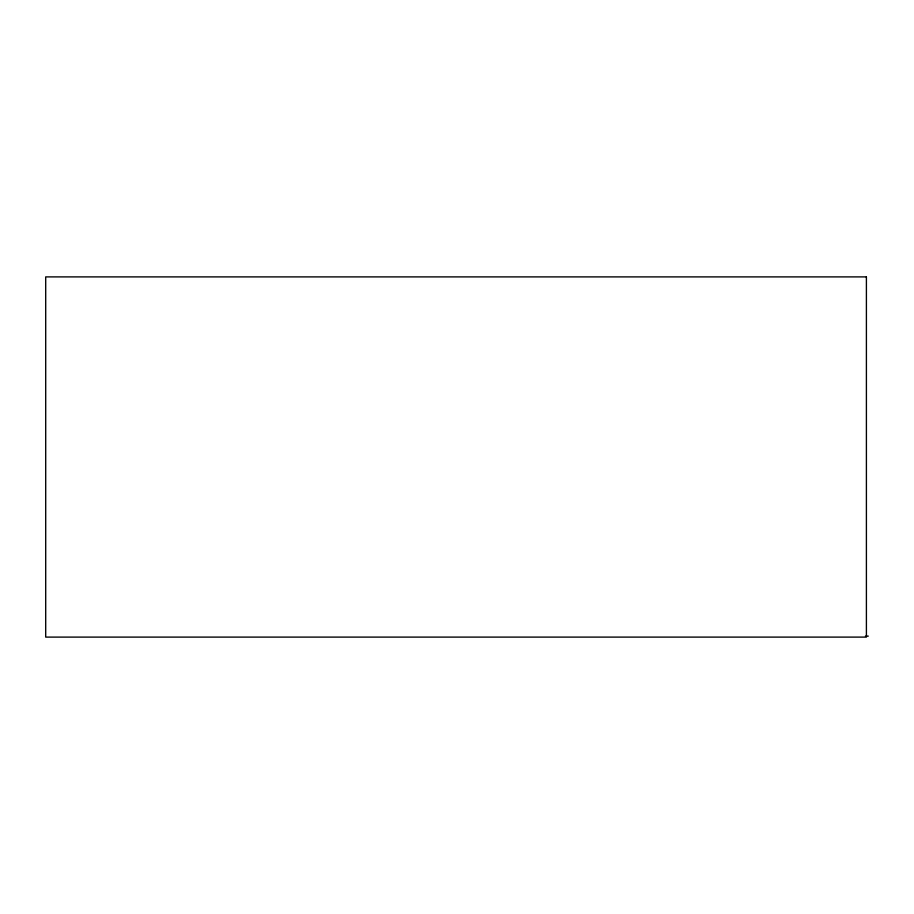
<?xml version="1.0" encoding="UTF-8"?>
<svg xmlns="http://www.w3.org/2000/svg" width="914" height="914" viewBox="0 0 914 914"><rect width="100%" height="100%" fill="white"/><g stroke="black" fill="none" stroke-linecap="round" stroke-linejoin="round"><path stroke-width="1.37" d="M865.444 636.121L868.3 636.121M866.403 276.896L45.7 276.896L45.7 637.104L866.403 637.104L866.403 276.896"/></g></svg>
